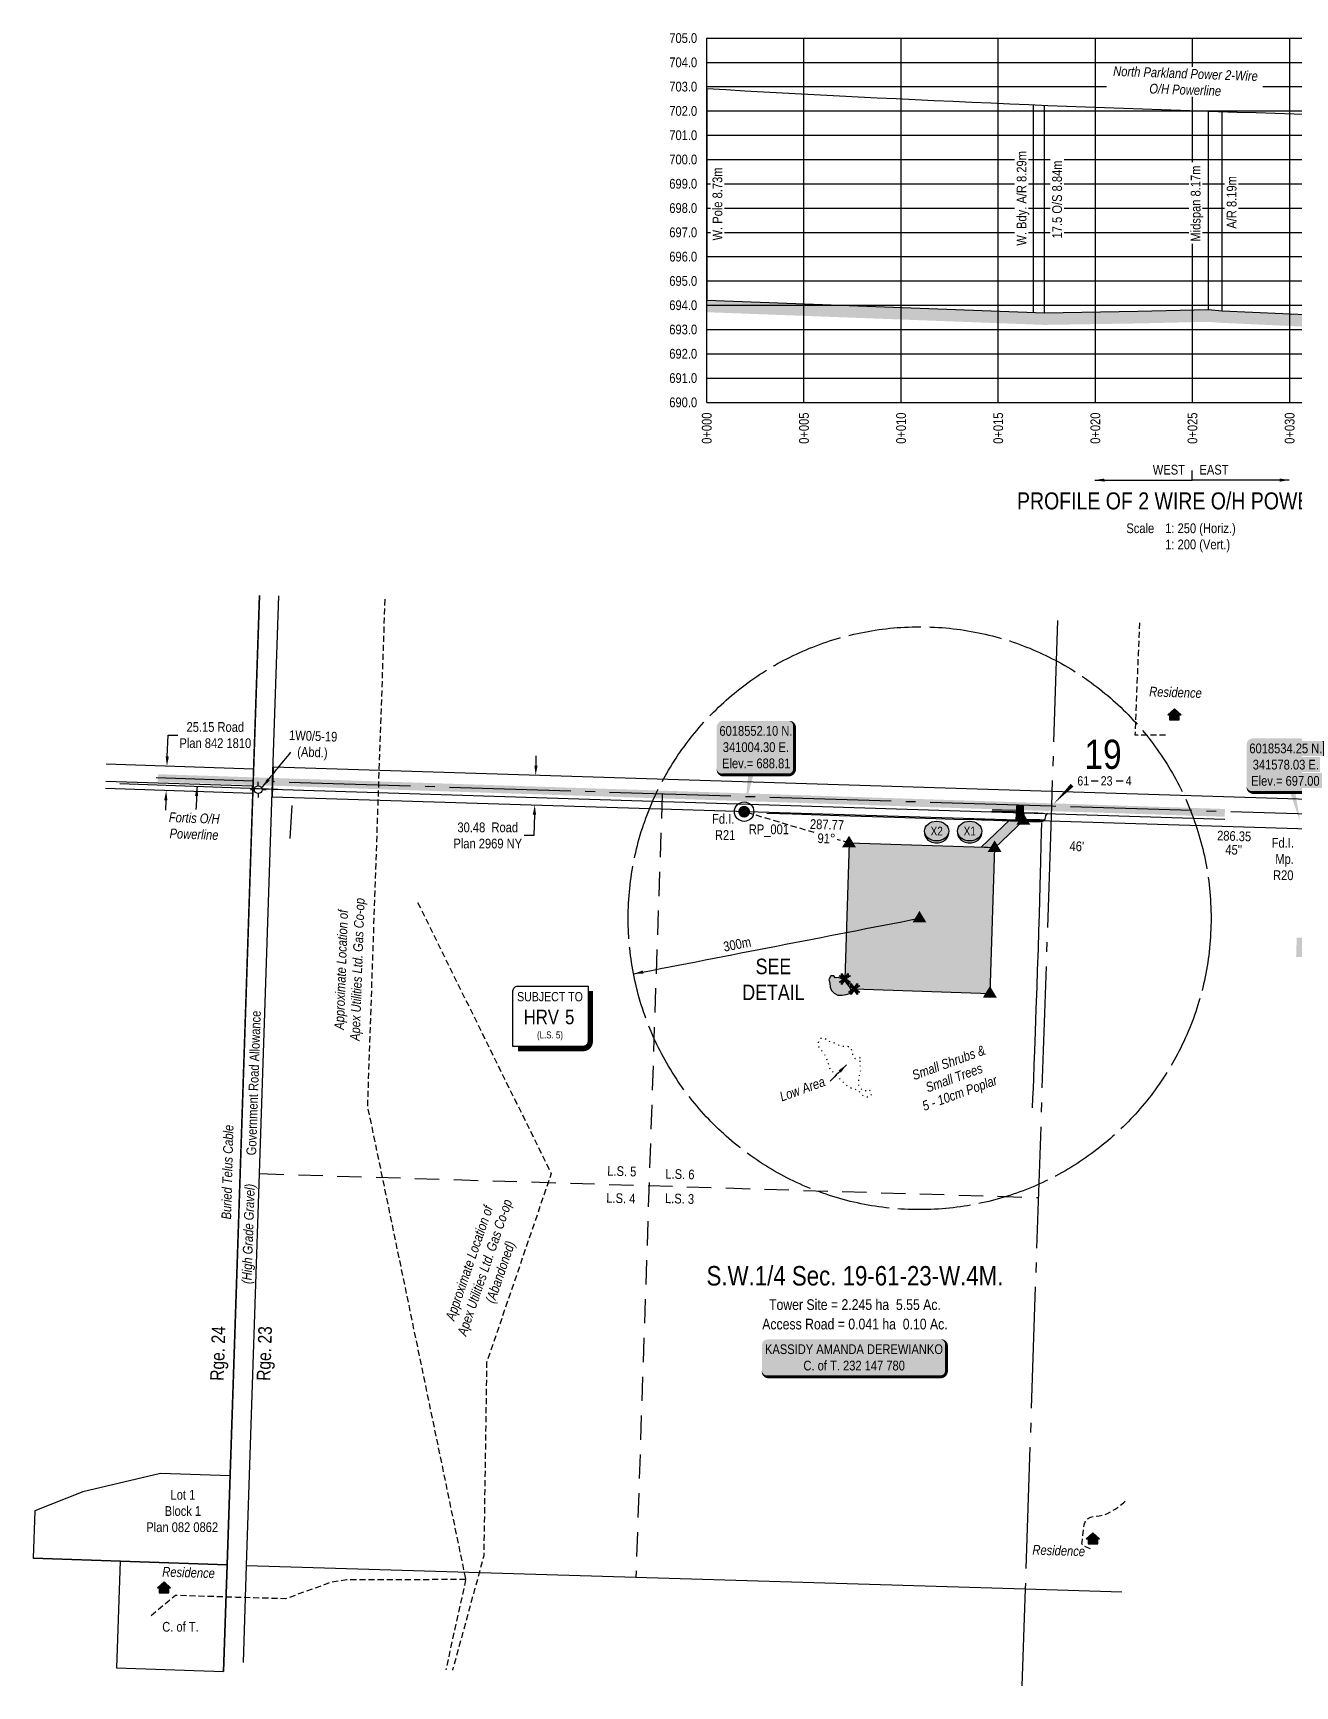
# Model space of a CAD drawing. Extents: x 340272 to 342734, y 6016388 to 6019353.
# Drawn here: x 340272 to 341571, y 6017652 to 6019353 of the extents above; entities that cross this region are included whole.
import ezdxf
from ezdxf.enums import TextEntityAlignment as Align

# ---------------------------------------------------------------- set-up
doc = ezdxf.new("R2010")
doc.units = 0
doc.header["$LTSCALE"] = 5
doc.header["$PDSIZE"] = 0.5
for name, pattern in [('foc-BUFFER', [16.75, 15, -1.75]), ('foc-LSD', [8, 5, -3]), ('foc-QUARTERLINE', [33, 25, -3, 2, -3]), ('foc-TIELINE', [1.875, 1.25, -0.625]), ('foc-TOPO', [1, 0.2, -0.8]), ('UG_PIPE', [1.875, 1.25, -0.625])]:
    doc.linetypes.add(name, pattern=pattern)
doc.layers.get('Defpoints').update_dxf_attribs({"color": 9})
for name, color, linetype in [('10', 1, 'Continuous'), ('35', 37, 'Continuous'), ('9', 3, 'Continuous'), ('AS-FENCE', 48, 'foc-FENCE'), ('AS-PIPE-UG', 44, 'UG_PIPE'), ('AS-PIPE-UG-T', 44, 'Continuous'), ('AS-POWER', 104, 'foc-POWER'), ('AS-RESIDENCE', 14, 'Continuous'), ('AS-ROADS', 254, 'Continuous'), ('AS-TELUS', 224, 'foc-TEL'), ('AUX-BUFFER', 7, 'foc-BUFFER'), ('C-SYMBOL', 7, 'Continuous'), ('CG-NOTES', 7, 'Continuous'), ('CTW', 7, 'Continuous'), ('D-TXT', 6, 'Continuous'), ('DETAIL-T', 7, 'Continuous'), ('F-WS-S', 190, 'Continuous'), ('L-AREAREQUIRED', 7, 'Continuous'), ('L-AREAWORK', 5, 'Continuous'), ('L-BD', 7, 'Continuous'), ('L-DETAIL-T', 3, 'Continuous'), ('L-MON', 1, 'Continuous'), ('L-ROAD-T', 7, 'Continuous'), ('L-SEC', 7, 'Continuous'), ('L-SECLBL', 7, 'Continuous'), ('L-SECQ', 8, 'foc-QUARTERLINE'), ('L-SECTION-LSD', 7, 'foc-LSD'), ('L-TIE', 7, 'foc-TIELINE'), ('L-TITLEDB', 4, 'Continuous'), ('L-TITLEDB-T', 4, 'Continuous'), ('P-CROSSINGS', 250, 'Continuous'), ('P-CROSSINGS-GRID', 8, 'Continuous'), ('P-CROSSINGS-GROUND', 48, 'foc-TOPO'), ('P-CROSSINGS-LINE', 3, 'Continuous'), ('P-PROPOSED', 10, 'Continuous'), ('P-PROPOSED-H', 21, 'Continuous'), ('S-T7', 7, 'Continuous'), ('T-BUSH-T', 110, 'Continuous'), ('T-LOW-AREA', 48, 'foc-TOPO'), ('T-WATER', 160, 'Continuous'), ('T-WATER-H', 133, 'Continuous')]:
    doc.layers.add(name, color=color, linetype=linetype)
doc.layers.add('F-WS-T', color=190, linetype='Continuous', lineweight=9)
doc.layers.add('T-TEXT', color=48, linetype='Continuous', lineweight=18)
doc.styles.add('100L', font='ARIALN.TTF', dxfattribs={"height": 11})
doc.styles.add('140', font='ARIALN.TTF', dxfattribs={"height": 15})
doc.styles.add('175L', font='ARIALN.TTF', dxfattribs={"height": 20})
doc.styles.add('80', font='ARIALN.TTF', dxfattribs={"height": 10})
doc.styles.add('80CG', font='ARIALN.TTF', dxfattribs={"height": 10})
doc.styles.add('80L', font='ARIALN.TTF', dxfattribs={"height": 10})
doc.styles.add('80LS', font='ARIALNI.TTF', dxfattribs={"height": 10})
doc.styles.add('Crossing', font='ARIALN.TTF', dxfattribs={"height": 10})
doc.styles.add('foc-LtypeFont', font='ARIALN.TTF', dxfattribs={"height": 7.35})
doc.styles.add('HRV', font='ARIALN.TTF', dxfattribs={"height": 3})
doc.styles.add('SIMPLEX', font='ARIALN.TTF')
doc.linetypes.add('foc-FENCE', pattern='A,10,-1,["X",foc-LtypeFont,S=0.2,R=0,X=-0.625,Y=-0.75],-1.24', length=12.24)
doc.linetypes.add('foc-POWER', pattern='A,6,-1,["P",foc-LtypeFont,S=0.2,R=0,X=-0.625,Y=-0.75],-1.24,4', length=12.24)
doc.linetypes.add('foc-TEL', pattern='A,2,-1,["T",foc-LtypeFont,S=0.2,R=0,X=-0.425,Y=-0.75],-1.24,8', length=12.24)
doc.linetypes.add('foc-TEL-NOLINE', pattern='A,0,-2,["T",foc-LtypeFont,S=0.2,R=0,X=-0.425,Y=-0.75],-10.24', length=12.24)
doc.dimstyles.new('Compass 5 000', dxfattribs={"dimscale": 5, "dimtxt": 9, "dimasz": 2, "dimexe": 0.2, "dimexo": 0.0625, "dimgap": 0.5, "dimtad": 0, "dimtih": 1, "dimtoh": 1, "dimzin": 0, "dimdsep": 46, "dimtxsty": '80CG', "dimcen": 0.1, "dimse1": 1, "dimse2": 1, "dimclrd": 256, "dimclrt": 256, "dimaunit": 1, "dimadec": 4, "dimazin": 0, "dimtfac": 0.06, "dimtofl": 0, "dimtmove": 0, "dimatfit": 1, "dimfxl": 0.2, "dimtolj": 1, "dimtzin": 0, "dimlwd": -1, "dimarcsym": 0})

# ---------------------------------------------------------------- blocks, each defined once
blk = doc.blocks.new('L-SECLBL')
at = {"layer": '9', "color": 7}
for p, q in [((-5.1, -27.8), (-12.3, -27.8)), ((20.7, -27.8), (13.5, -27.8))]:
    blk.add_line(p, q, dxfattribs=at)
at = {"layer": '10', "color": 2, "style": 'SIMPLEX'}
blk.add_attdef('SEC', text='', height=30, dxfattribs=at).set_placement((0, 0), align=Align.MIDDLE)
at = {"layer": '10', "color": 5, "style": '80L'}
blk.add_attdef('TWP', text='', height=9.5, dxfattribs=at).set_placement((-14.4, -27.4), align=Align.MIDDLE_RIGHT)
blk.add_attdef('RGE', text='', height=9.5, dxfattribs=at).set_placement((3.6, -27.4), align=Align.MIDDLE_CENTER)
blk.add_attdef('MER', text='', height=9.5, dxfattribs=at).set_placement((23.2, -27.4), align=Align.MIDDLE_LEFT)
blk = doc.blocks.new('*D432')
at = {"layer": 'Defpoints', "color": 0, "transparency": 16777216}
for p in [(340966.3, 6018584), (340788.8, 6018559.1), (340965.3, 6018553.6)]:
    blk.add_point(p, dxfattribs=at)
at = {"layer": 'L-TITLEDB-T', "transparency": 16777216}
for p, q in [((340790.1, 6018599.6), (340790.4, 6018609.6)), ((340788.5, 6018549.1), (340787.8, 6018527.6)), ((340787.8, 6018527.6), (340777.8, 6018527.6))]:
    blk.add_line(p, q, dxfattribs=at)
for points in [[(340788.4, 6018599.6), (340791.7, 6018599.5), (340789.7, 6018589.6)], [(340786.8, 6018549.2), (340790.1, 6018549.1), (340788.8, 6018559.1)]]:
    blk.add_solid(points, dxfattribs=at)
at = {"layer": 'L-TITLEDB-T', "transparency": 16777216, "insert": (340740.4, 6018527.6), "char_height": 10, "attachment_point": 5, "style": '80CG'}
blk.add_mtext('\\A1;30.48  Road\\PPlan 2969 NY', dxfattribs=at)
blk = doc.blocks.new('*D433')
at = {"layer": 'Defpoints', "color": 0, "transparency": 16777216}
for p in [(340471.2, 6018596.9), (340409.4, 6018573.8), (340470.3, 6018571.8)]:
    blk.add_point(p, dxfattribs=at)
at = {"layer": 'L-TITLEDB-T', "transparency": 16777216}
for p, q in [((340410.5, 6018609), (340411.3, 6018630.9)), ((340411.3, 6018630.9), (340421.3, 6018630.9)), ((340409, 6018563.8), (340408.7, 6018553.8))]:
    blk.add_line(p, q, dxfattribs=at)
for points in [[(340408.9, 6018609), (340412.2, 6018608.9), (340410.2, 6018599)], [(340407.4, 6018563.9), (340410.7, 6018563.8), (340409.4, 6018573.8)]]:
    blk.add_solid(points, dxfattribs=at)
at = {"layer": 'L-TITLEDB-T', "transparency": 16777216, "insert": (340460, 6018630.9), "char_height": 10, "attachment_point": 5, "style": '80CG'}
blk.add_mtext('\\A1;25.15 Road\\PPlan 842 1810', dxfattribs=at)
blk = doc.blocks.new('*U434')
h = blk.add_hatch(color=59)
edge = h.paths.add_edge_path()
edge.add_line((-89, -20), (89, -20))
edge.add_arc((89, -14), 6, 270, 360)
edge.add_line((95, -14), (95, 12.5))
edge.add_arc((89, 12.5), 6, 0, 90)
edge.add_line((89, 18.5), (-89, 18.5))
edge.add_arc((-89, 12.5), 6, 90, 180)
edge.add_line((-95, 12.5), (-95, -14))
edge.add_arc((-89, -14), 6, 180, 270)
at = {"color": 1, "flags": 128}
blk.add_lwpolyline([(-89, -20, 3, 3, 0), (89, -20, 3, 3, 0.414214), (95, -14, 3, 3, 0), (95, 12.5, 3, 0, 0.414214), (89, 18.5, 0, 0, 0), (-89, 18.5, 0, 0, 0.414214), (-95, 12.5, 0, 0, 0), (-95, -14, 0, 3, 0.414214)], format="xyseb", close=True, dxfattribs=at)
blk.add_lwpolyline([(-83.7, -6.6, 0, 7.5, 0), (0, 0, 0, 0, 0)], format="xyseb", dxfattribs=at)
at = {"color": 1, "style": '80'}
blk.add_attdef('ENTER_TEXT_001', (-36, -5), '', height=10, dxfattribs=at)
blk = doc.blocks.new('HRV')
blk.add_lwpolyline([(-35.1, 31.6), (37.2, 31.6), (37.2, -25.5, -0.414214), (32.2, -30.5), (-40.1, -30.5), (-40.1, 26.6, -0.414214)], format="xyb", close=True)
at = {"const_width": 5, "flags": 128}
blk.add_lwpolyline([(-35.1, -33), (32.2, -33, 0.414214), (39.7, -25.5), (39.7, 26.6)], format="xyb", dxfattribs=at)
at = {"style": '80L'}
blk.add_text('SUBJECT TO', height=9.5, dxfattribs=at).set_placement((-2, 13.1), align=Align.BOTTOM_CENTER)
blk.add_attdef('(N.W.1/4 00)', text='', height=7.12, dxfattribs=at).set_placement((-2, -24.4), align=Align.BOTTOM_CENTER)
at = {"layer": 'CTW', "color": 3, "style": 'HRV'}
blk.add_text('HRV', height=15, dxfattribs=at).set_placement((-10.9, -0.2), align=Align.MIDDLE_CENTER)
blk.add_attdef('0', text='', height=15, dxfattribs=at).set_placement((18.3, -0.2), align=Align.MIDDLE_CENTER)
blk = doc.blocks.new('GABD')
for p, q in [((-0.81, 0), (-1.62, 0)), ((0, 0.81), (0, 1.62)), ((1.62, 0), (0.81, 0)), ((0, -0.81), (0, -1.62))]:
    blk.add_line(p, q)
blk.add_circle((0, 0), 0.8)
blk = doc.blocks.new('fdia')
at = {"color": 255, "const_width": 1}
blk.add_lwpolyline([(-0.5, 0, 1), (0.5, 0, 1)], format="xyb", close=True, dxfattribs=at)
blk = doc.blocks.new('Fdiaa')
blk.add_blockref('fdia', (0, 0))
blk = doc.blocks.new('fdib')
at = {"color": 1, "const_width": 1.6}
blk.add_lwpolyline([(-0.4, 0, 1), (0.4, 0, 1)], format="xyb", close=True, dxfattribs=at)
at = {"color": 1}
blk.add_circle((0, 0), 0.8, dxfattribs=at)
blk = doc.blocks.new('Fdibb')
blk.add_blockref('fdib', (0, 0))
blk = doc.blocks.new('fdicc')
for name in ['Fdibb', 'Fdiaa']:
    blk.add_blockref(name, (0, 0))
blk = doc.blocks.new('FDI')
blk.add_blockref('fdicc', (0, 0))
blk = doc.blocks.new('TRIA')
blk.add_hatch(color=255).paths.add_polyline_path([(-0.04, 1.52), (-1.47, -0.87), (1.39, -0.87)])
blk = doc.blocks.new('TRIAA')
blk.add_blockref('TRIA', (0, 0))
blk = doc.blocks.new('TRIB')
at = {"color": 1}
blk.add_lwpolyline([(-1.12, -0.67), (-0.04, 1.13), (1.04, -0.67)], close=True, dxfattribs=at)
blk = doc.blocks.new('TRIBB')
blk.add_blockref('TRIB', (0, 0))
blk = doc.blocks.new('TRICC')
for name in ['TRIAA', 'TRIBB']:
    blk.add_blockref(name, (0, 0))
blk = doc.blocks.new('plspike')
blk.add_blockref('TRICC', (0, 0))
blk = doc.blocks.new('*U445')
h = blk.add_hatch(color=254)
edge = h.paths.add_edge_path()
edge.add_line((-34, -28.5), (34, -28.5))
edge.add_arc((34, -22.5), 6, 270, 360)
edge.add_line((40, -22.5), (40, 21))
edge.add_arc((34, 21), 6, 0, 90)
edge.add_line((34, 27), (-34, 27))
edge.add_arc((-34, 21), 6, 90, 180)
edge.add_line((-40, 21), (-40, -22.5))
edge.add_arc((-34, -22.5), 6, 180, 270)
at = {"color": 1, "flags": 128}
blk.add_lwpolyline([(-34, -28.5, 3, 3, 0), (34, -28.5, 3, 3, 0.414214), (40, -22.5, 3, 3, 0), (40, 21, 3, 0, 0.414214), (34, 27, 0, 0, 0), (-34, 27, 0, 0, 0.414214), (-40, 21, 0, 0, 0), (-40, -22.5, 0, 3, 0.414214)], format="xyseb", close=True, dxfattribs=at)
blk.add_lwpolyline([(-10.7, -60.2, 0, 10, 0), (0, 0, 5, 5, 0)], format="xyseb", dxfattribs=at)
at = {"color": 1, "style": '80'}
blk.add_attdef('ENTER_TEXT_001', (-36, -5), '', height=10, dxfattribs=at)
blk = doc.blocks.new('xing2')
h = blk.add_hatch(color=50)
h.dxf.hatch_style = 1
edge = h.paths.add_edge_path()
edge.add_ellipse((0, 0), major_axis=(-12.5, 0), ratio=0.816297, start_angle=0, end_angle=360)
h = blk.add_hatch(color=250)
h.dxf.hatch_style = 1
edge = h.paths.add_edge_path()
edge.add_ellipse((0, -2), major_axis=(-12.5, 0), ratio=0.816297, start_angle=0, end_angle=180)
edge.add_line((12.5, -2), (12.5, 0))
edge.add_ellipse((0, 0), major_axis=(-12.5, 0), ratio=0.816297, start_angle=0, end_angle=180, ccw=False)
edge.add_line((-12.5, 0), (-12.5, -2))
at = {"color": 250}
blk.add_ellipse((0, 0), major_axis=(-12.5, 0), ratio=0.816297, dxfattribs=at)
blk.add_ellipse((0, -2), major_axis=(-12.5, 0), ratio=0.816297, start_param=0, end_param=3.141593, dxfattribs=at)
at = {"color": 250, "style": 'Crossing'}
blk.add_attdef('CROSSING', text='', height=9, dxfattribs=at).set_placement((0.1, 0), align=Align.MIDDLE_CENTER)
at = {"color": 250, "style": 'Crossing', "flags": 1}
for tag, p in [('OWNER', (0.1, -12.5)), ('DESCRIPTION', (0.1, -25.8)), ('LOCATION', (0.1, -39.3)), ('DWG_REF', (0.1, -52.8))]:
    blk.add_attdef(tag, text='', height=9, dxfattribs=at).set_placement(p, align=Align.MIDDLE_CENTER)
blk = doc.blocks.new('res_occ')
for points in [[(0.1, 0.89), (-1.26, -0.37), (1.46, -0.37)], [(-0.9, -1.43), (1.1, -1.43), (1.1, -0.37), (-0.9, -0.37)]]:
    blk.add_hatch(color=14).paths.add_polyline_path(points)
at = {"color": 14}
for points in [[(0.1, 0.89), (-1.26, -0.37), (1.46, -0.37)], [(-0.9, -1.43), (1.1, -1.43), (1.1, -0.37), (-0.9, -0.37)]]:
    blk.add_lwpolyline(points, close=True, dxfattribs=at)
blk = doc.blocks.new('TEMP')
h = blk.add_hatch(color=255)
h.dxf.hatch_style = 1
h.paths.add_polyline_path([(0, 0.25), (-0.67, 1.15), (-0.67, 0.67), (-1.15, 0.67), (-0.25, 0), (-1.15, -0.67), (-0.67, -0.67), (-0.67, -1.15), (0, -0.25), (0.67, -1.15), (0.67, -0.67), (1.15, -0.67), (0.25, 0), (1.15, 0.67), (0.67, 0.67), (0.67, 1.15)])
h.paths.add_polyline_path([(0.57, 0.85), (0.57, 0.57), (0.85, 0.57), (0.08, 0), (0.85, -0.57), (0.57, -0.57), (0.57, -0.85), (0, -0.08), (-0.57, -0.85), (-0.57, -0.57), (-0.85, -0.57), (-0.08, 0), (-0.85, 0.57), (-0.57, 0.57), (-0.57, 0.85), (0, 0.08)], flags=16)
h = blk.add_hatch(color=1)
h.dxf.hatch_style = 1
h.paths.add_polyline_path([(0, 0.08), (-0.57, 0.85), (-0.57, 0.57), (-0.85, 0.57), (-0.08, 0), (-0.85, -0.57), (-0.57, -0.57), (-0.57, -0.85), (0, -0.08), (0.57, -0.85), (0.57, -0.57), (0.85, -0.57), (0.08, 0), (0.85, 0.57), (0.57, 0.57), (0.57, 0.85)])
at = {"color": 1}
for p, q in [((-0.08, 0), (0.08, 0)), ((0, 0.08), (0, -0.08))]:
    blk.add_line(p, q, dxfattribs=at)
at = {"color": 255, "flags": 128}
blk.add_lwpolyline([(-0.25, 0), (-1.15, 0.67), (-0.67, 0.67), (-0.67, 1.15), (0, 0.25), (0.67, 1.15), (0.67, 0.67), (1.15, 0.67), (0.25, 0), (1.15, -0.67), (0.67, -0.67), (0.67, -1.15), (0, -0.25), (-0.67, -1.15), (-0.67, -0.67), (-1.15, -0.67)], close=True, dxfattribs=at)
at = {"color": 1, "flags": 128}
blk.add_lwpolyline([(-0.08, 0), (-0.85, 0.57), (-0.57, 0.57), (-0.57, 0.85), (0, 0.08), (0.57, 0.85), (0.57, 0.57), (0.85, 0.57), (0.08, 0), (0.85, -0.57), (0.57, -0.57), (0.57, -0.85), (0, -0.08), (-0.57, -0.85), (-0.57, -0.57), (-0.85, -0.57)], close=True, dxfattribs=at)
blk = doc.blocks.new('*U485')
h = blk.add_hatch(color=254)
edge = h.paths.add_edge_path()
edge.add_line((-34, -28.5), (34, -28.5))
edge.add_arc((34, -22.5), 6, 270, 360)
edge.add_line((40, -22.5), (40, 21))
edge.add_arc((34, 21), 6, 0, 90)
edge.add_line((34, 27), (-34, 27))
edge.add_arc((-34, 21), 6, 90, 180)
edge.add_line((-40, 21), (-40, -22.5))
edge.add_arc((-34, -22.5), 6, 180, 270)
at = {"color": 1, "flags": 128}
blk.add_lwpolyline([(-34, -28.5, 3, 3, 0), (34, -28.5, 3, 3, 0.414214), (40, -22.5, 3, 3, 0), (40, 21, 3, 0, 0.414214), (34, 27, 0, 0, 0), (-34, 27, 0, 0, 0.414214), (-40, 21, 0, 0, 0), (-40, -22.5, 0, 3, 0.414214)], format="xyseb", close=True, dxfattribs=at)
blk.add_lwpolyline([(15, -58.4, 0, 10, 0), (0, 0, 5, 5, 0)], format="xyseb", dxfattribs=at)
at = {"color": 1, "style": '80'}
blk.add_attdef('ENTER_TEXT_001', (-36, -5), '', height=10, dxfattribs=at)

msp = doc.modelspace()

# ---------------------------------------------------------------- hatches: boundary and pattern name
at = {"layer": 'AS-ROADS', "linetype": 'Continuous'}
h = msp.add_hatch(color=256, dxfattribs=at)
h.dxf.hatch_style = 1
h.paths.add_polyline_path([(341284.674, 6018557.884), (341283.832, 6018543), (341291.751, 6018542.219), (341291.796, 6018557.652)])
at = {"layer": 'P-CROSSINGS-GROUND'}
h = msp.add_hatch(dxfattribs=at)
h.set_pattern_fill('EARTH', color=256, scale=2.499518, angle=45)
h.set_pattern_definition([(45, (-4577.66, 1583.474), (0, 22.446310472), [15.87193835, -15.87193835]), (45, (-4581.87, 1587.683), (0, 22.446310472), [15.87193835, -15.87193835]), (45, (-4586.078, 1591.892), (0, 22.446310472), [15.87193835, -15.87193835]), (135, (-4586.078, 1594.697), (-22.446310472, 0), [15.87193835, -15.87193835]), (135, (-4581.87, 1598.906), (-22.446310472, 0), [15.87193835, -15.87193835]), (135, (-4577.66, 1603.115), (-22.446310472, 0), [15.87193835, -15.87193835])])
h.paths.add_polyline_path([(340965.927, 6019066.179), (341313.218, 6019053.134), (341409.672, 6019054.64), (341481.879, 6019056.301), (341495.54, 6019055.259), (341589.43, 6019050.942), (341927.496, 6019045.089), (341927.712, 6019057.585), (341589.825, 6019063.435), (341496.303, 6019067.735), (341482.211, 6019068.81), (341409.43, 6019067.135), (341313.355, 6019065.635), (340965.927, 6019078.685)])
at = {"layer": 'P-PROPOSED-H'}
h = msp.add_hatch(color=256, dxfattribs=at)
h.dxf.hatch_style = 1
h.paths.add_polyline_path([(341277.828, 6018543.588), (341291.869, 6018543.151), (341262.297, 6018514.997), (341248.274, 6018515.45)])
h = msp.add_hatch(color=256, dxfattribs=at)
h.dxf.hatch_style = 1
h.paths.add_polyline_path([(341112.404, 6018519.848), (341107.881, 6018379.934), (341117.552, 6018369.632), (341257.452, 6018365.104), (341262.297, 6018514.997)])
at = {"layer": 'T-WATER-H'}
h = msp.add_hatch(color=256, dxfattribs=at)
h.dxf.hatch_style = 1
h.paths.add_polyline_path([(341112.997, 6018365.043), (341113.981, 6018369.089), (341112.443, 6018372.47), (341109.152, 6018376.478), (341105.175, 6018379.942), (341101.119, 6018381.355), (341098.059, 6018381.249), (341096.524, 6018383.188), (341093.414, 6018383.333), (341091.384, 6018379.41), (341092.456, 6018376.017), (341092.912, 6018371.361), (341094.353, 6018368.207), (341096.985, 6018365.453), (341100.636, 6018363.156), (341105.283, 6018363.107), (341109.376, 6018363.953)])

# ---------------------------------------------------------------- linework, layer by layer
at = {"layer": '35', "color": 3}
msp.add_circle((341004.301, 6018552.097), 9.998, dxfattribs=at)
at = {"layer": 'AS-FENCE', "flags": 128}
for points in [[(341304.26, 6018541.444), (341292.367, 6018541.953), (341292.34, 6018541.948), (341282.997, 6018542.222), (341283.001, 6018542.219), (341261.478, 6018543.023), (341243.366, 6018543.583), (341220.353, 6018544.218), (341201.748, 6018544.809), (341158.993, 6018545.999), (341102.197, 6018547.849), (341054.179, 6018549.397), (341027.709, 6018550.184)], [(341301.079, 6018247.261), (341301.499, 6018257.32), (341301.969, 6018267.434), (341302.413, 6018277.114), (341302.76, 6018291.699), (341303.405, 6018305.946), (341304.153, 6018325.643), (341304.995, 6018349.06), (341305.824, 6018371.526), (341306.408, 6018389.018), (341307.135, 6018411.093), (341307.687, 6018429.118), (341308.224, 6018446.265), (341308.845, 6018475.687), (341309.643, 6018500.887), (341310.008, 6018518.059), (341310.44, 6018530.355), (341310.689, 6018541.092)]]:
    msp.add_lwpolyline(points, dxfattribs=at)
at = {"layer": 'AS-PIPE-UG'}
msp.add_line((340717.651, 6017761.772), (340697.223, 6017668.851), dxfattribs=at)
at = {"layer": 'AS-PIPE-UG', "flags": 128}
for points in [[(340634.461, 6018770.711), (340616.518, 6018249.118), (340717.651, 6017761.772)], [(341438.012, 6018630.729), (341421.527, 6018630.888), (341406.84, 6018631.029), (341410.246, 6018715.194), (341411.508, 6018746.379)], [(340668.26, 6018458.644), (340805.781, 6018179.738), (340739.282, 6017985.231), (340736.293, 6017786.133), (340704.166, 6017668.656)], [(341360.855, 6017793.502), (341355.669, 6017795.58), (341352.444, 6017797.569), (341351.797, 6017798.826), (341352.41, 6017802.787), (341353.021, 6017807.124), (341353.537, 6017813.285), (341354.176, 6017818.254), (341355.641, 6017821.779), (341357.823, 6017824.355), (341360.877, 6017825.991), (341364.467, 6017826.959), (341369.709, 6017827.447), (341374.737, 6017828.322), (341378.463, 6017829.87), (341382.155, 6017831.874), (341386.257, 6017834.39), (341390.364, 6017837.192), (341394.833, 6017840.771), (341398.392, 6017843.831)], [(340717.651, 6017761.772), (340595.118, 6017761.528), (340578.758, 6017758.836), (340532.391, 6017742.048), (340481.462, 6017743.483), (340419.057, 6017745.49), (340393.154, 6017723.837)]]:
    msp.add_lwpolyline(points, dxfattribs=at)
at = {"layer": 'AS-POWER', "linetype": 'Continuous', "const_width": 2, "flags": 128}
msp.add_lwpolyline([(340965.927, 6019078.685), (340965.927, 6019296.408)], dxfattribs=at)
at = {"layer": 'AS-POWER', "flags": 128}
msp.add_lwpolyline([(340965.927, 6019296.408, 0.00805851), (341589.825, 6019269.994, 0.02080824), (341927.712, 6019274.259)], format="xyb", dxfattribs=at)
msp.add_lwpolyline([(340361.585, 6018581.12), (340524.191, 6018575.459)], dxfattribs=at)
at = {"layer": 'AS-POWER', "elevation": 693.366, "flags": 128}
msp.add_lwpolyline([(341248.544, 6018543.661), (341312.05, 6018541.927)], dxfattribs=at)
at = {"layer": 'AS-POWER', "color": 3}
msp.add_polyline3d([(341261.005, 6018543.374, 694.207), (341278.366, 6018542.772, 693.685), (341283.166, 6018542.582, 693.745), (341286.805, 6018542.565, 693.812), (341287.472, 6018542.338, 693.769), (341292.148, 6018542.303, 693.597), (341309.032, 6018541.712, 693.363)], dxfattribs=at)
at = {"layer": 'AS-ROADS', "flags": 128}
for points, const_width in [([(340400.872, 6018586.693), (341499.071, 6018550.896)], 7.998), ([(341572.758, 6018412.579), (342509.105, 6018382.058)], 19.996)]:
    msp.add_lwpolyline(points, dxfattribs=dict(at, const_width=const_width))
msp.add_lwpolyline([(341284.674, 6018557.884), (341283.832, 6018543), (341291.751, 6018542.219), (341291.796, 6018557.652)], close=True, dxfattribs=at)
at = {"layer": 'AS-TELUS', "linetype": 'foc-TEL-NOLINE', "flags": 128}
msp.add_lwpolyline([(340468.431, 6017667.11), (340472.115, 6017777.019), (340498.455, 6018570.876), (340505.335, 6018774.754)], dxfattribs=at)
at = {"layer": 'AS-TELUS', "flags": 128}
for points in [[(340347.154, 6018583.57), (340498.084, 6018578.566), (340497.998, 6018575.939), (340518.099, 6018575.272), (341499.163, 6018544.525)], [(340537.194, 6018524.411), (340539.005, 6018558.562)], [(341292.616, 6018545.859), (341292.451, 6018548.404), (341292.324, 6018550.943), (341291.688, 6018551.328), (341287.239, 6018551.66), (341282.641, 6018552.02), (341277.305, 6018551.945), (341267.685, 6018551.872), (341258.787, 6018552.074)], [(341259.452, 6018554.146), (341269.607, 6018554.088), (341280.251, 6018553.849), (341284.481, 6018553.906), (341285.161, 6018553.011), (341286.311, 6018552.204), (341287.76, 6018551.76), (341292.642, 6018551.344), (341294.954, 6018550.835), (341300.366, 6018550.923), (341306.617, 6018551.018), (341312.54, 6018550.66)], [(341316.437, 6018550.546), (341314.52, 6018548.344), (341314.191, 6018545.809), (341313.814, 6018544.285), (341313.074, 6018543.459), (341311.89, 6018543.494), (341308.604, 6018543.809), (341303.656, 6018543.821), (341299.746, 6018543.724), (341296.376, 6018543.749), (341294.126, 6018544.125), (341292.663, 6018545.387)]]:
    msp.add_lwpolyline(points, dxfattribs=at)
at = {"layer": 'CG-NOTES'}
msp.add_line((341465.351, 6018893.41), (341465.351, 6018903.412), dxfattribs=at)
at = {"layer": 'L-BD', "flags": 128}
for points in [[(341302.012, 6019066.061), (341302.012, 6019279.689)], [(341313.355, 6019065.635), (341313.355, 6019279.213)], [(341482.211, 6019068.81), (341482.211, 6019273.104)], [(341496.303, 6019067.735), (341496.303, 6019272.959)]]:
    msp.add_lwpolyline(points, dxfattribs=at)
at = {"layer": 'L-SEC', "flags": 128}
for points in [[(340505.343, 6018774.754), (340498.872, 6018583.44)], [(340518.975, 6018582.81), (340525.446, 6018774.124)], [(340498.872, 6018583.44), (340485.493, 6018180.231), (340472.115, 6017777.019)], [(340492.219, 6017776.414), (340505.596, 6018179.613), (340518.975, 6018582.81)], [(340472.115, 6017777.019), (340272.402, 6017783.851)], [(340472.115, 6017777.019), (340468.432, 6017667.11)], [(340488.871, 6017676.488), (340492.219, 6017776.414)], [(340492.219, 6017776.414), (340892.88, 6017764.329), (341293.541, 6017752.246)], [(341293.541, 6017752.246), (341393.197, 6017749.24)]]:
    msp.add_lwpolyline(points, dxfattribs=at)
at = {"layer": 'L-SECLBL', "flags": 128}
msp.add_lwpolyline([(341322.587, 6018559.938, 0, 3.999, 0), (341341.792, 6018579.282, 0, 0, 0)], format="xyseb", dxfattribs=at)
at = {"layer": 'L-SECQ', "flags": 128}
for points in [[(341327.003, 6018749.026), (341320.58, 6018557.71)], [(340498.872, 6018583.44), (340398.948, 6018586.826)], [(341320.58, 6018557.71), (340518.975, 6018582.81)], [(341320.58, 6018557.71), (341293.541, 6017752.246)], [(341630.098, 6018548.018), (341320.58, 6018557.71)], [(341293.541, 6017752.246), (341290.252, 6017652.319)]]:
    msp.add_lwpolyline(points, dxfattribs=at)
at = {"layer": 'L-SECTION-LSD', "flags": 128}
for points in [[(340919.908, 6018570.256), (340892.88, 6017764.329)], [(340505.596, 6018179.613), (341307.061, 6018154.978)]]:
    msp.add_lwpolyline(points, dxfattribs=at)
at = {"layer": 'L-TIE', "flags": 128}
msp.add_lwpolyline([(341112.405, 6018519.849), (341004.301, 6018552.097)], dxfattribs=at)
at = {"layer": 'L-TITLEDB'}
for p, q in [((340519.49, 6018598.04), (340518.469, 6018567.583)), ((341321.092, 6018572.939), (340519.49, 6018598.04)), ((341630.69, 6018563.186), (341321.092, 6018572.939))]:
    msp.add_line(p, q, dxfattribs=at)
at = {"layer": 'L-TITLEDB', "flags": 128}
for points in [[(340499.297, 6018596.008), (340347.685, 6018601.035)], [(340499.297, 6018596.008), (340498.455, 6018570.876), (340346.921, 6018575.901)], [(341629.729, 6018532.663), (340518.457, 6018567.193)], [(340272.402, 6017783.851), (340472.114, 6017777.02), (340475.148, 6017868.456), (340403.478, 6017870.911), (340323.54, 6017852.266), (340274.078, 6017832.614), (340272.402, 6017783.851)]]:
    msp.add_lwpolyline(points, dxfattribs=at)
at = {"layer": 'L-TITLEDB-T', "flags": 128}
msp.add_lwpolyline([(340362.208, 6017780.779), (340358.413, 6017670.909), (340468.319, 6017667.114), (340472.115, 6017777.019), (340362.208, 6017780.779)], dxfattribs=at)
at = {"layer": 'P-CROSSINGS-GRID', "color": 8}
for p, q in [((340965.927, 6019348.35), (341965.734, 6019348.35)), ((340965.927, 6018973.422), (340965.927, 6019348.35)), ((341065.907, 6018973.422), (341065.907, 6019348.35)), ((341165.888, 6018973.422), (341165.888, 6019348.35)), ((341265.869, 6018973.422), (341265.869, 6019348.35)), ((341365.849, 6018973.422), (341365.849, 6019348.35)), ((341465.83, 6018973.422), (341465.83, 6019348.35)), ((341565.811, 6018973.422), (341565.811, 6019348.35)), ((340965.927, 6019323.354), (341965.734, 6019323.354)), ((340965.927, 6019298.359), (341965.734, 6019298.359)), ((340965.927, 6019273.364), (341965.734, 6019273.364)), ((340965.927, 6019248.369), (341965.734, 6019248.369)), ((340965.927, 6019223.374), (341965.734, 6019223.374)), ((340965.927, 6019198.378), (341965.734, 6019198.378)), ((340965.927, 6019173.383), (341965.734, 6019173.383)), ((340965.927, 6019148.388), (341965.734, 6019148.388)), ((340965.927, 6019123.393), (341965.734, 6019123.393)), ((340965.927, 6019098.398), (341965.734, 6019098.398)), ((340965.927, 6019073.403), (341965.734, 6019073.403)), ((340965.927, 6019048.407), (341965.734, 6019048.407)), ((340965.927, 6019023.412), (341965.734, 6019023.412)), ((340965.927, 6018998.417), (341965.734, 6018998.417)), ((340965.927, 6018973.422), (341965.734, 6018973.422))]:
    msp.add_line(p, q, dxfattribs=at)
at = {"layer": 'P-CROSSINGS-LINE', "color": 3, "flags": 128}
msp.add_lwpolyline([(340965.927, 6019078.685), (341313.355, 6019065.635), (341409.43, 6019067.135), (341482.211, 6019068.81), (341496.303, 6019067.735), (341589.825, 6019063.435), (341927.712, 6019057.585)], dxfattribs=at)
at = {"layer": 'P-PROPOSED', "flags": 128}
msp.add_lwpolyline([(341277.828, 6018543.588), (341291.869, 6018543.151), (341262.297, 6018514.997), (341248.274, 6018515.45)], close=True, dxfattribs=at)
at = {"layer": 'P-PROPOSED'}
msp.add_lwpolyline([(341112.404, 6018519.848), (341107.881, 6018379.934), (341117.552, 6018369.632), (341257.452, 6018365.104), (341262.297, 6018514.997)], close=True, dxfattribs=at)
at = {"layer": 'T-LOW-AREA', "flags": 128}
msp.add_lwpolyline([(341111.87, 6018310.25), (341104.055, 6018310.578), (341097.95, 6018313.915), (341091.365, 6018315.598), (341087.339, 6018318.693), (341082.824, 6018318.528), (341080.471, 6018314.509), (341081.27, 6018309.59), (341086.72, 6018302.738), (341090.623, 6018293.925), (341092.621, 6018286.878), (341098.533, 6018281.85), (341104.417, 6018275.182), (341111.534, 6018268.962), (341116.75, 6018266.861), (341120.762, 6018265.849), (341124.611, 6018261.984), (341128.069, 6018258.766), (341133.198, 6018258.596), (341135.402, 6018261.432), (341134.194, 6018264.61), (341132.14, 6018266.206), (341129.861, 6018264.724), (341126.237, 6018265.279), (341122.421, 6018269.561), (341122.341, 6018276.439), (341123.474, 6018282.918), (341124.76, 6018286.569), (341123.357, 6018292.269), (341124.422, 6018298.925), (341118.723, 6018297.776), (341116.154, 6018301.172), (341116.05, 6018305.603), (341113.947, 6018307.973)], close=True, dxfattribs=at)
at = {"layer": 'T-WATER', "flags": 128}
msp.add_lwpolyline([(341112.997, 6018365.043), (341113.981, 6018369.089), (341112.443, 6018372.47), (341109.152, 6018376.478), (341105.175, 6018379.942), (341101.119, 6018381.355), (341098.059, 6018381.249), (341096.524, 6018383.188), (341093.414, 6018383.333), (341091.384, 6018379.41), (341092.456, 6018376.017), (341092.912, 6018371.361), (341094.353, 6018368.207), (341096.985, 6018365.453), (341100.636, 6018363.156), (341105.283, 6018363.107), (341109.376, 6018363.953)], close=True, dxfattribs=at)

# ---------------------------------------------------------------- block references
at = {"layer": 'AS-RESIDENCE', "xscale": 4.99903569999999, "yscale": 4.99903569999999, "zscale": 4.99903569999999}
for p in [(341446.725, 6018653.698), (341362.762, 6017805.586), (340406.723, 6017755.136)]:
    msp.add_blockref('res_occ', p, dxfattribs=at)
at = {"layer": 'CG-NOTES', "xscale": 0.99980714, "yscale": 0.99980714, "zscale": 0.99980714}
msp.add_blockref('HRV', (340806.471, 6018341.037), dxfattribs=at).add_auto_attribs({'(N.W.1/4 00)': '(L.S. 5)', '0': '5'})
at = {"layer": 'CG-NOTES'}
ref = msp.add_blockref('*U434', (341117.54, 6017990.494), dxfattribs=dict(at, xscale=0.99980714, yscale=0.99980714, zscale=0.99980714))
ref.add_attrib('ENTER_TEXT_001', 'KASSIDY AMANDA DEREWIANKO', (341025.733, 6017993.912), dxfattribs={"layer": '0', "color": 1, "height": 9.99807, "style": '80'})
ref.add_attrib('ENTER_TEXT_002', 'C. of T. 232 147 780', (341065.33, 6017977.071), dxfattribs={"layer": '0', "color": 1, "height": 9.99807, "style": '80'})
at = {"layer": 'DETAIL-T'}
ref = msp.add_blockref('*U445', (341016.159, 6018618.485), dxfattribs=dict(at, xscale=1.000155103962213, yscale=1.000155103962213, zscale=1.000155103962213))
ref.add_attrib('ENTER_TEXT_001', '6018552.10 N.', (340978.858, 6018630.259), dxfattribs={"layer": '0', "color": 1, "height": 10.00155, "style": '80'})
ref.add_attrib('ENTER_TEXT_002', '341004.30 E.', (340982.334, 6018613.549), dxfattribs={"layer": '0', "color": 1, "height": 10.00155, "style": '80'})
ref.add_attrib('ENTER_TEXT_003', 'Elev.= 688.81', (340981.566, 6018596.838), dxfattribs={"layer": '0', "color": 1, "height": 10.00155, "style": '80'})
ref = msp.add_blockref('*U485', (341561.591, 6018600.487), dxfattribs=dict(at, xscale=1.000155103962213, yscale=1.000155103962213, zscale=1.000155103962213))
ref.add_attrib('ENTER_TEXT_001', '6018534.25 N.', (341524.29, 6018612.262), dxfattribs={"layer": '0', "color": 1, "height": 10.00155, "style": '80'})
ref.add_attrib('ENTER_TEXT_002', '341578.03 E.', (341527.766, 6018595.551), dxfattribs={"layer": '0', "color": 1, "height": 10.00155, "style": '80'})
ref.add_attrib('ENTER_TEXT_003', 'Elev.= 697.00', (341526.221, 6018578.841), dxfattribs={"layer": '0', "color": 1, "height": 10.00155, "style": '80'})
at = {"layer": 'F-WS-S', "xscale": 4.999035699999983, "yscale": 4.999035699999983, "zscale": 4.999035699999983}
msp.add_blockref('GABD', (340504.171, 6018574.755), dxfattribs=at)
at = {"layer": 'L-MON'}
for name, p, xscale, yscale, zscale in [('FDI', (341004.301, 6018552.097), 4.999999999999967, 4.999999999999967, 4.999999999999967), ('plspike', (341291.869, 6018543.156), 4.999035699999991, 4.999035699999991, 4.999035699999991), ('plspike', (341262.297, 6018514.982), 4.999035699999991, 4.999035699999991, 4.999035699999991), ('plspike', (341184.928, 6018442.476), 4.999035699999987, 4.999035699999987, 4.999035699999987), ('TEMP', (341107.881, 6018379.934), 4.999035699999999, 4.999035699999999, 4.999035699999999), ('plspike', (341257.453, 6018365.133), 4.999035699999987, 4.999035699999987, 4.999035699999987)]:
    msp.add_blockref(name, p, dxfattribs=dict(at, xscale=xscale, yscale=yscale, zscale=zscale))
at = {"layer": 'L-MON', "linetype": 'Continuous', "xscale": 4.999035699999997, "yscale": 4.999035699999997, "zscale": 4.999035699999997}
msp.add_blockref('TEMP', (341117.552, 6018369.632), dxfattribs=at)
at = {"layer": 'L-SECLBL', "xscale": 0.99980714, "yscale": 0.99980714, "zscale": 0.99980714}
msp.add_blockref('L-SECLBL', (341373.789, 6018611.225), dxfattribs=at).add_auto_attribs({'SEC': '19', 'TWP': '61', 'RGE': '23', 'MER': '4'})
at = {"layer": 'P-CROSSINGS', "linetype": 'Continuous', "xscale": 0.99980714, "yscale": 0.99980714, "zscale": 0.99980714}
for p, values in [((341202.393, 6018532.154, 693.366), {'CROSSING': 'X2'}), ((341236.433, 6018532.16, 693.366), {'CROSSING': 'X1'})]:
    msp.add_blockref('xing2', p, dxfattribs=at).add_auto_attribs(values)

# ---------------------------------------------------------------- texts
at = {"style": '80'}
for s, p in [('0+000', (340965.84, 6018962.91)), ('0+005', (341065.82, 6018962.91)), ('0+010', (341165.801, 6018962.91)), ('0+015', (341265.782, 6018962.91)), ('0+020', (341365.762, 6018962.91)), ('0+025', (341465.743, 6018962.91)), ('0+030', (341565.724, 6018962.91))]:
    msp.add_text(s, height=9.9981, rotation=90, dxfattribs=at).set_placement(p, align=Align.MIDDLE_RIGHT)
at = {"layer": '35', "color": 3, "style": '80'}
msp.add_attdef('RP_001', (341009.053, 6018528.978), 'RP', height=9.9981, dxfattribs=at)
at = {"layer": 'AS-POWER', "insert": (340412.084, 6018551.502), "char_height": 9.99807, "attachment_point": 1, "rotation": 358.00637, "style": '80L'}
msp.add_mtext_dynamic_manual_height_columns('\\pi0.33128;{\\fArial Narrow|b0|i1|c0|p34;Fortis O/H\\P\\pi1.61;Powerline}', width=52.6648, gutter_width=50, heights=[0], dxfattribs=at)
at = {"layer": 'AS-RESIDENCE', "char_height": 9.99807, "width": 50.68551, "attachment_point": 2, "rotation": 358.2202, "style": '80L'}
for insert in [(341448.423, 6018679.969), (341328.248, 6017796.637), (340432.623, 6017774.077)]:
    msp.add_mtext('{\\fArial Narrow|b0|i1|c0|p34;Residence}', dxfattribs=dict(at, insert=insert))
at = {"layer": 'AS-TELUS', "insert": (340466.253, 6018132.638), "char_height": 9.99807, "attachment_point": 1, "rotation": 88.572275, "style": '80L'}
msp.add_mtext_dynamic_manual_height_columns('{\\fArial Narrow|b0|i1|c0|p34;Buried Telus Cable}', width=97.23506, gutter_width=50, heights=[0], dxfattribs=at)
at = {"layer": 'AUX-BUFFER', "insert": (340996.128, 6018420.603), "char_height": 9.9981, "width": 38.38496, "attachment_point": 2, "rotation": 11.006634, "style": '80CG'}
msp.add_mtext('300m', dxfattribs=at)
at = {"layer": 'C-SYMBOL', "color": 3, "style": '175L'}
msp.add_text('S.W.1/4 Sec. 19-61-23-W.4M.', height=19.99614, dxfattribs=at).set_placement((341118.36, 6018058.48), align=Align.BOTTOM_CENTER)
at = {"layer": 'D-TXT', "color": 3, "char_height": 13.9973, "attachment_point": 1, "style": '80L'}
for s, width, insert, rotation in [('Rge. 24', 55.51926, (340454.626, 6017966.656), 88.099704), ('Rge. 23', 55.54791, (340502.502, 6017966.613), 88.099706)]:
    msp.add_mtext_dynamic_manual_height_columns(s, width=width, gutter_width=47.5, heights=[0], dxfattribs=dict(at, insert=insert, rotation=rotation))
at = {"layer": 'DETAIL-T', "insert": (341397.685, 6018848.853), "char_height": 10.00155, "attachment_point": 1, "style": '80L'}
msp.add_mtext_dynamic_manual_height_columns('Scale^I1: 250 (Horiz.)\\P^I1: 200 (Vert.)', width=217.1051, gutter_width=45, heights=[0], dxfattribs=at)
at = {"layer": 'DETAIL-T', "color": 3, "insert": (341034.461, 6018379.51), "char_height": 15.9969, "width": 63.62385, "attachment_point": 5, "style": '80CG'}
msp.add_mtext('SEE\\PDETAIL', dxfattribs=at)
at = {"layer": 'F-WS-T', "insert": (340529.694, 6018636.171), "char_height": 9.99807, "attachment_point": 1, "rotation": 357.947887, "style": '80L'}
msp.add_mtext_dynamic_manual_height_columns('\\pi6.4309;1W0/5-19\\P\\pi15.484;(Abd.)', width=60.77205, gutter_width=50, heights=[0], dxfattribs=at)
at = {"layer": 'L-AREAREQUIRED', "color": 5, "style": '100L'}
msp.add_text('Tower Site = 2.245 ha  5.55 Ac.', height=10.99788, dxfattribs=at).set_placement((341118.36, 6018035.985), align=Align.BOTTOM_CENTER)
at = {"layer": 'L-AREAWORK', "color": 5, "style": '100L'}
msp.add_text('Access Road = 0.041 ha  0.10 Ac.', height=10.99788, dxfattribs=at).set_placement((341118.36, 6018015.989), align=Align.BOTTOM_CENTER)
at = {"layer": 'L-BD', "style": '80L'}
for s, p in [('286.35', (341508.642, 6018527.076)), ("46'", (341346.737, 6018516.563)), ("45''", (341508.2, 6018512.836))]:
    msp.add_text(s, height=9.9981, rotation=358.2202, dxfattribs=at).set_placement(p, align=Align.MIDDLE)
at = {"layer": 'L-DETAIL-T', "insert": (341465.632, 6018880.731), "char_height": 17.50271, "width": 384.96159, "attachment_point": 2, "rotation": 0, "style": '140'}
msp.add_mtext('PROFILE OF 2 WIRE O/H POWERLINE', dxfattribs=at)
at = {"layer": 'L-MON', "char_height": 9.99807, "attachment_point": 1, "style": '80LS'}
for s, insert in [('\\pi1.0658;{\\fArial Narrow|b0|i0|c0|p34;Fd.I.\\P\\pi4.0394;R21}', (340970.234, 6018549.755)), ('\\pi1.0658;{\\fArial Narrow|b0|i0|c0|p34;Fd.I.\\P\\pi4.7827;Mp.\\P\\pi2.4844;R20}', (341546.202, 6018525.077))]:
    msp.add_mtext_dynamic_manual_height_columns(s, width=22.04407, gutter_width=50, heights=[0], dxfattribs=dict(at, insert=insert))
at = {"layer": 'L-ROAD-T', "style": '80L'}
msp.add_text('Government Road Allowance', height=9.99807, rotation=88.099555, dxfattribs=at).set_placement((340499.375, 6018272.917), align=Align.MIDDLE_CENTER)
at = {"layer": 'S-T7', "style": '80'}
for s, p in [('705.0', (340955.928, 6019348.35)), ('704.0', (340955.928, 6019323.354)), ('703.0', (340955.928, 6019298.359)), ('702.0', (340955.928, 6019273.364)), ('701.0', (340955.928, 6019248.369)), ('700.0', (340955.928, 6019223.374)), ('699.0', (340955.928, 6019198.378)), ('698.0', (340955.928, 6019173.383)), ('697.0', (340955.928, 6019148.388)), ('696.0', (340955.928, 6019123.393)), ('695.0', (340955.928, 6019098.398)), ('694.0', (340955.928, 6019073.403)), ('693.0', (340955.928, 6019048.407)), ('692.0', (340955.928, 6019023.412)), ('691.0', (340955.928, 6018998.417)), ('690.0', (340955.928, 6018973.422))]:
    msp.add_text(s, height=9.9981, dxfattribs=at).set_placement(p, align=Align.MIDDLE_RIGHT)
at = {"layer": 'T-BUSH-T', "insert": (341213.008, 6018298.598), "char_height": 9.99807, "width": 97.21631, "attachment_point": 2, "rotation": 20, "style": '80LS'}
msp.add_mtext('Small Shrubs &\\PSmall Trees\\P5 - 10cm Poplar', dxfattribs=at)
at = {"layer": 'T-TEXT', "linetype": 'Continuous', "style": '80LS'}
msp.add_text('Low Area', height=9.9981, rotation=20, dxfattribs=at).set_placement((341064.192, 6018266.729), align=Align.MIDDLE_CENTER)
at = {"layer": 'T-TEXT', "style": '80LS'}
msp.add_text('(High Grade Gravel)', height=9.99807, rotation=88.099637, dxfattribs=at).set_placement((340493.897, 6018117.589), align=Align.MIDDLE_CENTER)

# ---------------------------------------------------------------- dimensions: what is measured, and where the dimension line sits
at = {"layer": 'L-TITLEDB-T'}
for base, p1, p2, angle, text, picture, middle in [((340409.378, 6018573.83), (340471.181, 6018596.94), (340470.348, 6018571.808), 268.100923, '25.15 Road\\PPlan 842 1810', '*D433', (340459.994, 6018630.87)), ((340788.793, 6018559.118), (340966.3, 6018584.049), (340965.347, 6018553.589), 268.206462, '30.48  Road\\PPlan 2969 NY', '*D432', (340740.447, 6018527.65))]:
    dim = msp.add_linear_dim(base=base, p1=p1, p2=p2, angle=angle, text=text, dimstyle='Compass 5 000', dxfattribs=at)
    dim.commit()
    dim.dimension.update_dxf_attribs({"geometry": picture, "text_midpoint": middle, "dimtype": 161})

# ---------------------------------------------------------------- leaders
at = {"layer": 'AS-POWER', "path_type": 1}
msp.add_leader([(340441.271, 6018578.346), (340439.996, 6018554.446)], dimstyle='Compass 5 000', override={"dimgap": 0.5, "dimtad": 0}, dxfattribs=at)
at = {"layer": 'CG-NOTES', "path_type": 1}
for points in [[(341365.335, 6018893.41), (341465.351, 6018893.41)], [(341565.366, 6018893.41), (341465.351, 6018893.41)]]:
    msp.add_leader(points, dimstyle='Compass 5 000', override={"dimgap": 0.5, "dimtad": 0}, dxfattribs=at)
at = {"layer": 'F-WS-S', "path_type": 1}
msp.add_leader([(340508.399, 6018577.395), (340537.816, 6018613.37)], dimstyle='Compass 5 000', override={"dimgap": 0.5, "dimtad": 0}, dxfattribs=at)
at = {"layer": 'L-BD', "path_type": 1}
msp.add_leader([(340890.503, 6018385.21), (341184.928, 6018442.476)], dimstyle='Compass 5 000', override={"dimgap": 0.5, "dimtad": 0}, dxfattribs=at)
at = {"layer": 'T-TEXT', "linetype": 'Continuous', "path_type": 1}
msp.add_leader([(341109.781, 6018291.746), (341092.797, 6018274.77)], dimstyle='Compass 5 000', override={"dimgap": 0.5, "dimtad": 0}, dxfattribs=at)

# ---------------------------------------------------------------- next in the draw order: texts
at = {"color": 3, "insert": (341457.982, 6018909.093), "char_height": 10.0016, "width": 78.44348, "attachment_point": 3, "style": '80', "bg_fill": 2}
msp.add_mtext('WEST', dxfattribs=at)
at = {"layer": 'AS-PIPE-UG-T', "char_height": 9.99807, "attachment_point": 1, "style": '80LS', "bg_fill": 3, "box_fill_scale": 1.2, "bg_fill_color": 256, "bg_fill_transparency": 0}
for s, insert, rotation in [('\\pi10.966;Approximate Location of\\P\\pi0.064161;Apex Utilities Ltd. Gas Co-op', (340581.964, 6018316.995), 88.029823), ('\\pi10.966;Approximate Location of\\P\\pi0.064161;Apex Utilities Ltd. Gas Co-op\\P\\pi41.178;(Abandoned)', (340692.968, 6018020.461), 71.125018)]:
    msp.add_mtext_dynamic_manual_height_columns(s, width=146.94857, gutter_width=50, heights=[0], dxfattribs=dict(at, insert=insert, rotation=rotation))
at = {"layer": 'AS-POWER', "insert": (341380.338, 6019319.578), "char_height": 9.99807, "attachment_point": 1, "rotation": 357.96882, "style": '80L', "bg_fill": 3, "box_fill_scale": 1.2, "bg_fill_color": 256, "bg_fill_transparency": 0}
msp.add_mtext_dynamic_manual_height_columns('\\pi4.0375;{\\fArial Narrow|b0|i1|c0|p34;North Parkland Power 2-Wire \\P\\pi41.837;O/H Powerline}', width=156.17058, gutter_width=50, heights=[0], dxfattribs=at)
at = {"layer": 'L-BD', "attachment_point": 1, "rotation": 90, "style": '80L', "bg_fill": 3, "box_fill_scale": 1.2, "bg_fill_color": 256, "bg_fill_transparency": 0}
for s, width, heights, insert, char_height in [('W. Bdy. A/R 8.29m', 96.77804, [0], (341284.834, 6019134.677), 9.99807), ('W. Pole 8.73m', 74.49973, [0], (340971.777, 6019140.044), 9.99807), ('\\pt0;17.5 O/S 8.84m', 79.61569, [5.44], (341321.414, 6019142.121), 9.99807), ('Midspan 8.17m', 79.61569, [5.44], (341464.02, 6019138.848), 9.99807), ('A/R 8.19m', 53.48336, [0], (341501.056, 6019152.164), 9.9981)]:
    msp.add_mtext_dynamic_manual_height_columns(s, width=width, gutter_width=50, heights=heights, dxfattribs=dict(at, insert=insert, char_height=char_height))
at = {"layer": 'L-SECTION-LSD', "attachment_point": 1, "rotation": 358.239461, "style": '100L', "bg_fill": 3, "box_fill_scale": 1.5, "bg_fill_color": 256, "bg_fill_transparency": 0}
for s, width, insert, char_height in [('\\pi1.7641;L.S. 5', 30.40114, (340861.827, 6018187.628), 9.99807), ('L.S. 3', 30.37591, (340923.045, 6018159.328), 9.9981)]:
    msp.add_mtext_dynamic_manual_height_columns(s, width=width, gutter_width=55, heights=[0], dxfattribs=dict(at, insert=insert, char_height=char_height))
at = {"layer": 'L-TITLEDB-T', "char_height": 9.99807, "attachment_point": 1, "rotation": 0.058483, "style": '80L', "bg_fill": 2}
for s, insert in [('\\pi25.455;Lot 1\\P\\pi19.426;Block 1\\P\\pi0.52765;Plan 082 0862', (340388.422, 6017853.997)), ('\\pi18.71;C. of T.', (340386.657, 6017718.183))]:
    msp.add_mtext_dynamic_manual_height_columns(s, width=73.44925, gutter_width=50, heights=[0], dxfattribs=dict(at, insert=insert))

# ---------------------------------------------------------------- next in the draw order: texts
at = {"color": 3, "insert": (341472.942, 6018909.093), "char_height": 10.0016, "width": 71.80758, "attachment_point": 1, "style": '80', "bg_fill": 2}
msp.add_mtext('EAST', dxfattribs=at)
at = {"layer": 'L-SECTION-LSD', "attachment_point": 1, "rotation": 358.239461, "style": '100L', "bg_fill": 3, "box_fill_scale": 1.5, "bg_fill_color": 256, "bg_fill_transparency": 0}
for s, width, insert, char_height in [('L.S. 6', 30.48313, (340923.421, 6018184.55), 9.9981), ('\\pi1.9915;L.S. 4', 30.53989, (340860.625, 6018159.812), 9.99807)]:
    msp.add_mtext_dynamic_manual_height_columns(s, width=width, gutter_width=55, heights=[0], dxfattribs=dict(at, insert=insert, char_height=char_height))

# ---------------------------------------------------------------- next in the draw order: linework, layer by layer
at = {"layer": 'AUX-BUFFER', "color": 251, "linetype": 'foc-BUFFER'}
msp.add_circle((341184.928, 6018442.476), 299.942, dxfattribs=at)

# ---------------------------------------------------------------- next in the draw order: texts
at = {"layer": 'L-BD', "linetype": 'Continuous', "insert": (341089.743, 6018543.868), "char_height": 9.9981, "width": 35.84638, "attachment_point": 2, "rotation": 358.2202, "style": '80L', "bg_fill": 3, "box_fill_scale": 1.15, "bg_fill_color": 256, "bg_fill_true_color": 256, "bg_fill_transparency": 0}
msp.add_mtext('287.77', dxfattribs=at)

# ---------------------------------------------------------------- next in the draw order: texts
at = {"layer": 'L-BD', "linetype": 'Continuous', "insert": (341089.178, 6018529.632), "char_height": 9.9981, "width": 19.05392, "attachment_point": 2, "rotation": 358.2202, "style": '80L', "bg_fill": 3, "box_fill_scale": 1.15, "bg_fill_color": 256, "bg_fill_true_color": 256, "bg_fill_transparency": 0}
msp.add_mtext('91°', dxfattribs=at)

# ---------------------------------------------------------------- next in the draw order: block references
at = {"layer": 'L-MON', "xscale": 4.99903569999999, "yscale": 4.99903569999999, "zscale": 4.99903569999999}
msp.add_blockref('plspike', (341112.427, 6018519.833), dxfattribs=at)

doc.saveas('drawing.dxf')
